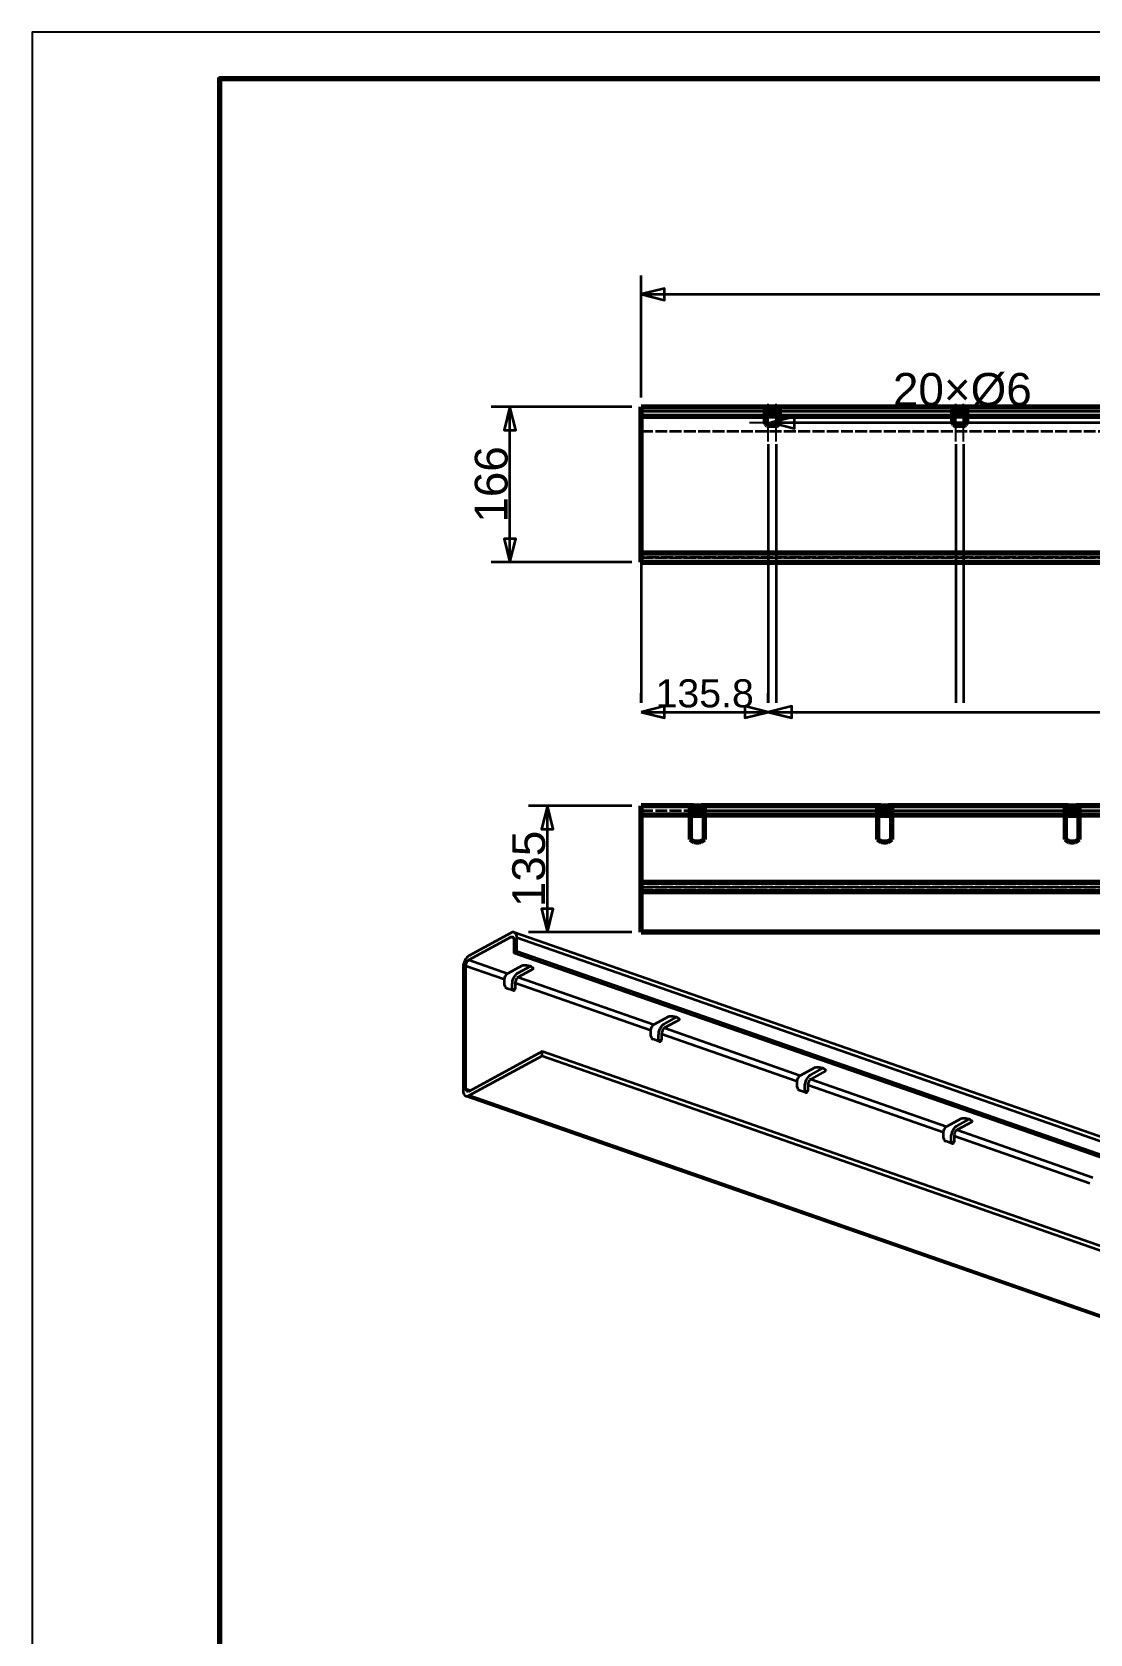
# Model space of a CAD drawing. Header units: millimetres. Extents: x 0 to 420, y 0 to 297.
# Drawn here: x 0 to 112.9, y 126 to 297 of the extents above; entities that cross this region are included whole.
import ezdxf
from ezdxf.enums import TextEntityAlignment as Align

# ---------------------------------------------------------------- set-up
doc = ezdxf.new("R2010")
doc.units = ezdxf.units.MM
doc.linetypes.add('CENTER', pattern=[5.08, 3.175, -0.635, 0.635, -0.635])
doc.linetypes.add('DASHED', pattern=[1.524, 1.27, -0.254])
doc.styles.add('GOST', font='Arial')

msp = doc.modelspace()

# ---------------------------------------------------------------- linework, layer by layer
at = {"color": 7, "lineweight": 35}
for p, q in [((65, 258), (65, 271)), ((65, 269), (265, 269)), ((64, 257), (49, 257)), ((51, 240.4), (51, 257)), ((78.88, 255.3), (90.88, 255.3)), ((80.88, 255.3), (280, 255.3)), ((81.72, 255.3), (280, 255.3)), ((90.88, 255.3), (95.88, 255.3)), ((100.88, 255.3), (280, 255.3)), ((101.72, 255.3), (280, 255.3)), ((78.58, 253), (78.58, 225.4)), ((79.42, 253), (79.42, 225.4)), ((98.58, 253), (98.58, 225.4)), ((99.42, 253), (99.42, 225.4)), ((64, 240.4), (49, 240.4)), ((65, 240.4), (65, 225.4)), ((65, 225.4), (65, 226.4)), ((78.58, 225.4), (78.58, 226.4)), ((78.58, 225.4), (78.58, 226.4)), ((65, 224.4), (78.58, 224.4)), ((78.58, 224.4), (238.58, 224.4)), ((64, 214.4), (53, 214.4)), ((55, 200.9), (55, 214.4)), ((64, 200.9), (53, 200.9))]:
    msp.add_line(p, q, dxfattribs=at)
at = {"color": 1, "lineweight": 70}
for p, q in [((65, 257), (78.28, 257)), ((65, 256.99), (65, 257)), ((65, 257), (78.28, 257)), ((65, 256.97), (65, 256.99)), ((65, 256.94), (65, 256.97)), ((65, 256.9), (65, 256.94)), ((65, 256.85), (65, 256.9)), ((65, 256.78), (65, 256.85)), ((65, 256.71), (65, 256.78)), ((65, 256.62), (65, 256.71)), ((65, 256.53), (65, 256.62)), ((78.28, 256.99), (78.28, 257)), ((78.28, 257), (78.37, 257)), ((78.28, 256.97), (78.28, 256.99)), ((78.28, 256.94), (78.28, 256.97)), ((78.28, 256.9), (78.28, 256.94)), ((78.28, 256.85), (78.28, 256.9)), ((78.28, 256.78), (78.28, 256.85)), ((78.28, 256.71), (78.28, 256.78)), ((78.28, 256.62), (78.28, 256.71)), ((78.28, 256.53), (78.28, 256.62)), ((78.37, 257), (78.46, 257)), ((78.46, 257), (78.56, 257)), ((78.56, 257), (78.66, 257)), ((78.66, 257), (78.77, 257)), ((78.77, 257), (78.89, 257)), ((78.89, 257), (79, 257)), ((79, 257), (79.11, 257)), ((79.11, 257), (79.23, 257)), ((79.23, 257), (79.34, 257)), ((79.34, 257), (79.44, 257)), ((79.44, 257), (79.54, 257)), ((79.54, 257), (79.63, 257)), ((79.63, 257), (79.72, 257)), ((79.72, 257), (98.28, 257)), ((79.72, 257), (79.72, 256.99)), ((79.72, 257), (98.28, 257)), ((79.72, 256.99), (79.72, 256.97)), ((79.72, 256.97), (79.72, 256.94)), ((79.72, 256.94), (79.72, 256.9)), ((79.72, 256.9), (79.72, 256.85)), ((79.72, 256.85), (79.72, 256.78)), ((79.72, 256.78), (79.72, 256.71)), ((79.72, 256.71), (79.72, 256.62)), ((79.72, 256.62), (79.72, 256.53)), ((98.28, 256.99), (98.28, 257)), ((98.28, 257), (98.37, 257)), ((98.28, 256.97), (98.28, 256.99)), ((98.28, 256.94), (98.28, 256.97)), ((98.28, 256.9), (98.28, 256.94)), ((98.28, 256.85), (98.28, 256.9)), ((98.28, 256.78), (98.28, 256.85)), ((98.28, 256.71), (98.28, 256.78)), ((98.28, 256.62), (98.28, 256.71)), ((98.28, 256.53), (98.28, 256.62)), ((98.37, 257), (98.46, 257)), ((98.46, 257), (98.56, 257)), ((98.56, 257), (98.66, 257)), ((98.66, 257), (98.77, 257)), ((98.77, 257), (98.89, 257)), ((98.89, 257), (99, 257)), ((99, 257), (99.11, 257)), ((99.11, 257), (99.23, 257)), ((99.23, 257), (99.34, 257)), ((99.34, 257), (99.44, 257)), ((99.44, 257), (99.54, 257)), ((99.54, 257), (99.63, 257)), ((99.63, 257), (99.72, 257)), ((99.72, 257), (118.28, 257)), ((99.72, 257), (99.72, 256.99)), ((99.72, 257), (118.28, 257)), ((99.72, 256.99), (99.72, 256.97)), ((99.72, 256.97), (99.72, 256.94)), ((99.72, 256.94), (99.72, 256.9)), ((99.72, 256.9), (99.72, 256.85)), ((99.72, 256.85), (99.72, 256.78)), ((99.72, 256.78), (99.72, 256.71)), ((99.72, 256.71), (99.72, 256.62)), ((99.72, 256.62), (99.72, 256.53)), ((65, 256.43), (65, 256.53)), ((65, 256.33), (65, 256.43)), ((65, 256.22), (65, 256.33)), ((65, 256.11), (65, 256.22)), ((65, 256), (65, 256.11)), ((65, 241.4), (65, 256)), ((65, 256), (78.28, 256)), ((78.28, 256.43), (78.28, 256.53)), ((78.37, 256.5), (78.28, 256.5)), ((78.28, 256.33), (78.28, 256.43)), ((78.28, 256.22), (78.28, 256.33)), ((78.28, 256.11), (78.28, 256.22)), ((78.28, 256), (78.28, 256.11)), ((78.28, 255.3), (78.28, 256)), ((79.72, 256), (78.28, 256)), ((78.28, 255.3), (78.3, 255.19)), ((78.3, 255.19), (78.37, 255.09)), ((78.46, 256.5), (78.37, 256.5)), ((78.37, 255.09), (78.47, 255.02)), ((78.56, 256.5), (78.46, 256.5)), ((78.47, 255.02), (78.58, 255)), ((78.66, 256.5), (78.56, 256.5)), ((79.42, 255), (78.58, 255)), ((78.77, 256.5), (78.66, 256.5)), ((78.89, 256.5), (78.77, 256.5)), ((79, 256.5), (78.89, 256.5)), ((79.11, 256.5), (79, 256.5)), ((79.23, 256.5), (79.11, 256.5)), ((79.34, 256.5), (79.23, 256.5)), ((79.44, 256.5), (79.34, 256.5)), ((79.42, 255), (79.53, 255.02)), ((79.54, 256.5), (79.44, 256.5)), ((79.53, 255.02), (79.63, 255.09)), ((79.63, 256.5), (79.54, 256.5)), ((79.72, 256.5), (79.63, 256.5)), ((79.63, 255.09), (79.7, 255.19)), ((79.7, 255.19), (79.72, 255.3)), ((79.72, 256.53), (79.72, 256.43)), ((79.72, 256.43), (79.72, 256.33)), ((79.72, 256.33), (79.72, 256.22)), ((79.72, 256.22), (79.72, 256.11)), ((79.72, 256.11), (79.72, 256)), ((79.72, 256), (79.72, 255.3)), ((79.72, 256), (98.28, 256)), ((98.28, 256.43), (98.28, 256.53)), ((98.37, 256.5), (98.28, 256.5)), ((98.28, 256.33), (98.28, 256.43)), ((98.28, 256.22), (98.28, 256.33)), ((98.28, 256.11), (98.28, 256.22)), ((98.28, 256), (98.28, 256.11)), ((98.28, 255.3), (98.28, 256)), ((99.72, 256), (98.28, 256)), ((98.28, 255.3), (98.3, 255.19)), ((98.3, 255.19), (98.37, 255.09)), ((98.46, 256.5), (98.37, 256.5)), ((98.37, 255.09), (98.47, 255.02)), ((98.56, 256.5), (98.46, 256.5)), ((98.47, 255.02), (98.58, 255)), ((98.66, 256.5), (98.56, 256.5)), ((99.42, 255), (98.58, 255)), ((98.77, 256.5), (98.66, 256.5)), ((98.89, 256.5), (98.77, 256.5)), ((99, 256.5), (98.89, 256.5)), ((99.11, 256.5), (99, 256.5)), ((99.23, 256.5), (99.11, 256.5)), ((99.34, 256.5), (99.23, 256.5)), ((99.44, 256.5), (99.34, 256.5)), ((99.42, 255), (99.53, 255.02)), ((99.54, 256.5), (99.44, 256.5)), ((99.53, 255.02), (99.63, 255.09)), ((99.63, 256.5), (99.54, 256.5)), ((99.72, 256.5), (99.63, 256.5)), ((99.63, 255.09), (99.7, 255.19)), ((99.7, 255.19), (99.72, 255.3)), ((99.72, 256.53), (99.72, 256.43)), ((99.72, 256.43), (99.72, 256.33)), ((99.72, 256.33), (99.72, 256.22)), ((99.72, 256.22), (99.72, 256.11)), ((99.72, 256.11), (99.72, 256)), ((99.72, 256), (99.72, 255.3)), ((99.72, 256), (118.28, 256)), ((65, 241.29), (65, 241.4)), ((65, 241.4), (265, 241.4)), ((65, 241.18), (65, 241.29)), ((65, 241.07), (65, 241.18)), ((65, 240.97), (65, 241.07)), ((65, 240.87), (65, 240.97)), ((65, 240.78), (65, 240.87)), ((65, 240.69), (65, 240.78)), ((65, 240.62), (65, 240.69)), ((65, 240.55), (65, 240.62)), ((65, 240.5), (65, 240.55)), ((65, 240.46), (65, 240.5)), ((65, 240.43), (65, 240.46)), ((65, 240.41), (65, 240.43)), ((65, 240.4), (65, 240.41)), ((65, 240.4), (265, 240.4)), ((65, 214.39), (65, 214.4)), ((70.28, 214.4), (65, 214.4)), ((65, 214.37), (65, 214.39)), ((65, 214.34), (65, 214.37)), ((65, 214.3), (65, 214.34)), ((65, 214.25), (65, 214.3)), ((65, 214.18), (65, 214.25)), ((65, 214.11), (65, 214.18)), ((65, 214.02), (65, 214.11)), ((65, 213.93), (65, 214.02)), ((65, 213.83), (65, 213.93)), ((65, 213.73), (65, 213.83)), ((70.28, 214.39), (70.28, 214.4)), ((70.29, 214.4), (70.28, 214.4)), ((70.28, 214.4), (70.28, 214.4)), ((70.28, 214.37), (70.28, 214.39)), ((70.28, 214.34), (70.28, 214.37)), ((70.28, 214.3), (70.28, 214.34)), ((70.28, 214.25), (70.28, 214.3)), ((70.28, 214.18), (70.28, 214.25)), ((70.28, 214.11), (70.28, 214.18)), ((70.28, 214.02), (70.28, 214.11)), ((70.28, 213.93), (70.28, 214.02)), ((70.28, 213.83), (70.28, 213.93)), ((70.28, 213.9), (70.28, 213.9)), ((70.28, 213.9), (70.29, 213.9)), ((70.28, 213.73), (70.28, 213.83)), ((70.3, 214.4), (70.29, 214.4)), ((70.29, 213.9), (70.3, 213.9)), ((70.31, 214.4), (70.3, 214.4)), ((70.3, 213.9), (70.31, 213.9)), ((70.33, 214.4), (70.31, 214.4)), ((70.31, 213.9), (70.33, 213.9)), ((70.35, 214.4), (70.33, 214.4)), ((70.33, 213.9), (70.35, 213.9)), ((70.37, 214.4), (70.35, 214.4)), ((70.35, 213.9), (70.37, 213.9)), ((70.39, 214.4), (70.37, 214.4)), ((70.37, 213.9), (70.39, 213.9)), ((70.42, 214.4), (70.39, 214.4)), ((70.39, 213.9), (70.42, 213.9)), ((70.45, 214.4), (70.42, 214.4)), ((70.42, 213.9), (70.45, 213.9)), ((70.48, 214.4), (70.45, 214.4)), ((70.45, 213.9), (70.48, 213.9)), ((70.51, 214.4), (70.48, 214.4)), ((70.48, 213.9), (70.51, 213.9)), ((70.55, 214.4), (70.51, 214.4)), ((70.51, 213.9), (70.55, 213.9)), ((70.58, 214.4), (70.55, 214.4)), ((70.55, 213.9), (70.58, 213.9)), ((70.58, 214.4), (71.42, 214.4)), ((70.58, 213.9), (70.58, 214.4)), ((71.42, 213.9), (70.58, 213.9)), ((71.45, 214.4), (71.42, 214.4)), ((71.42, 214.4), (71.42, 213.9)), ((71.42, 213.9), (71.45, 213.9)), ((71.49, 214.4), (71.45, 214.4)), ((71.45, 213.9), (71.49, 213.9)), ((71.52, 214.4), (71.49, 214.4)), ((71.49, 213.9), (71.52, 213.9)), ((71.55, 214.4), (71.52, 214.4)), ((71.52, 213.9), (71.55, 213.9)), ((71.58, 214.4), (71.55, 214.4)), ((71.55, 213.9), (71.58, 213.9)), ((71.61, 214.4), (71.58, 214.4)), ((71.58, 213.9), (71.61, 213.9)), ((71.63, 214.4), (71.61, 214.4)), ((71.61, 213.9), (71.63, 213.9)), ((71.65, 214.4), (71.63, 214.4)), ((71.63, 213.9), (71.65, 213.9)), ((71.67, 214.4), (71.65, 214.4)), ((71.65, 213.9), (71.67, 213.9)), ((71.69, 214.4), (71.67, 214.4)), ((71.67, 213.9), (71.69, 213.9)), ((71.7, 214.4), (71.69, 214.4)), ((71.69, 213.9), (71.7, 213.9)), ((71.71, 214.4), (71.7, 214.4)), ((71.7, 213.9), (71.71, 213.9)), ((71.72, 214.4), (71.71, 214.4)), ((71.71, 213.9), (71.72, 213.9)), ((90.28, 214.4), (71.72, 214.4)), ((71.72, 214.4), (71.72, 214.4)), ((71.72, 214.4), (71.72, 214.39)), ((71.72, 214.39), (71.72, 214.37)), ((71.72, 214.37), (71.72, 214.34)), ((71.72, 214.34), (71.72, 214.3)), ((71.72, 214.3), (71.72, 214.25)), ((71.72, 214.25), (71.72, 214.18)), ((71.72, 214.18), (71.72, 214.11)), ((71.72, 214.11), (71.72, 214.02)), ((71.72, 214.02), (71.72, 213.93)), ((71.72, 213.93), (71.72, 213.83)), ((71.72, 213.9), (71.72, 213.9)), ((71.72, 213.83), (71.72, 213.73)), ((90.29, 214.4), (90.28, 214.4)), ((90.28, 214.4), (90.28, 214.4)), ((90.28, 214.39), (90.28, 214.4)), ((90.28, 214.37), (90.28, 214.39)), ((90.28, 214.34), (90.28, 214.37)), ((90.28, 214.3), (90.28, 214.34)), ((90.28, 214.25), (90.28, 214.3)), ((90.28, 214.18), (90.28, 214.25)), ((90.28, 214.11), (90.28, 214.18)), ((90.28, 214.02), (90.28, 214.11)), ((90.28, 213.93), (90.28, 214.02)), ((90.28, 213.83), (90.28, 213.93)), ((90.28, 213.9), (90.28, 213.9)), ((90.28, 213.9), (90.29, 213.9)), ((90.28, 213.73), (90.28, 213.83)), ((90.3, 214.4), (90.29, 214.4)), ((90.29, 213.9), (90.3, 213.9)), ((90.31, 214.4), (90.3, 214.4)), ((90.3, 213.9), (90.31, 213.9)), ((90.33, 214.4), (90.31, 214.4)), ((90.31, 213.9), (90.33, 213.9)), ((90.35, 214.4), (90.33, 214.4)), ((90.33, 213.9), (90.35, 213.9)), ((90.37, 214.4), (90.35, 214.4)), ((90.35, 213.9), (90.37, 213.9)), ((90.39, 214.4), (90.37, 214.4)), ((90.37, 213.9), (90.39, 213.9)), ((90.42, 214.4), (90.39, 214.4)), ((90.39, 213.9), (90.42, 213.9)), ((90.45, 214.4), (90.42, 214.4)), ((90.42, 213.9), (90.45, 213.9)), ((90.48, 214.4), (90.45, 214.4)), ((90.45, 213.9), (90.48, 213.9)), ((90.51, 214.4), (90.48, 214.4)), ((90.48, 213.9), (90.51, 213.9)), ((90.55, 214.4), (90.51, 214.4)), ((90.51, 213.9), (90.55, 213.9)), ((90.58, 214.4), (90.55, 214.4)), ((90.55, 213.9), (90.58, 213.9)), ((90.58, 214.4), (91.42, 214.4)), ((90.58, 213.9), (90.58, 214.4)), ((91.42, 213.9), (90.58, 213.9)), ((91.45, 214.4), (91.42, 214.4)), ((91.42, 214.4), (91.42, 213.9)), ((91.42, 213.9), (91.45, 213.9)), ((91.49, 214.4), (91.45, 214.4)), ((91.45, 213.9), (91.49, 213.9)), ((91.52, 214.4), (91.49, 214.4)), ((91.49, 213.9), (91.52, 213.9)), ((91.55, 214.4), (91.52, 214.4)), ((91.52, 213.9), (91.55, 213.9)), ((91.58, 214.4), (91.55, 214.4)), ((91.55, 213.9), (91.58, 213.9)), ((91.61, 214.4), (91.58, 214.4)), ((91.58, 213.9), (91.61, 213.9)), ((91.63, 214.4), (91.61, 214.4)), ((91.61, 213.9), (91.63, 213.9)), ((91.65, 214.4), (91.63, 214.4)), ((91.63, 213.9), (91.65, 213.9)), ((91.67, 214.4), (91.65, 214.4)), ((91.65, 213.9), (91.67, 213.9)), ((91.69, 214.4), (91.67, 214.4)), ((91.67, 213.9), (91.69, 213.9)), ((91.7, 214.4), (91.69, 214.4)), ((91.69, 213.9), (91.7, 213.9)), ((91.71, 214.4), (91.7, 214.4)), ((91.7, 213.9), (91.71, 213.9)), ((91.72, 214.4), (91.71, 214.4)), ((91.71, 213.9), (91.72, 213.9)), ((110.28, 214.4), (91.72, 214.4)), ((91.72, 214.4), (91.72, 214.4)), ((91.72, 214.4), (91.72, 214.39)), ((91.72, 214.39), (91.72, 214.37)), ((91.72, 214.37), (91.72, 214.34)), ((91.72, 214.34), (91.72, 214.3)), ((91.72, 214.3), (91.72, 214.25)), ((91.72, 214.25), (91.72, 214.18)), ((91.72, 214.18), (91.72, 214.11)), ((91.72, 214.11), (91.72, 214.02)), ((91.72, 214.02), (91.72, 213.93)), ((91.72, 213.93), (91.72, 213.83)), ((91.72, 213.9), (91.72, 213.9)), ((91.72, 213.83), (91.72, 213.73)), ((110.29, 214.4), (110.28, 214.4)), ((110.28, 214.4), (110.28, 214.4)), ((110.28, 214.39), (110.28, 214.4)), ((110.28, 214.37), (110.28, 214.39)), ((110.28, 214.34), (110.28, 214.37)), ((110.28, 214.3), (110.28, 214.34)), ((110.28, 214.25), (110.28, 214.3)), ((110.28, 214.18), (110.28, 214.25)), ((110.28, 214.11), (110.28, 214.18)), ((110.28, 214.02), (110.28, 214.11)), ((110.28, 213.93), (110.28, 214.02)), ((110.28, 213.83), (110.28, 213.93)), ((110.28, 213.9), (110.28, 213.9)), ((110.28, 213.9), (110.29, 213.9)), ((110.28, 213.73), (110.28, 213.83)), ((110.3, 214.4), (110.29, 214.4)), ((110.29, 213.9), (110.3, 213.9)), ((110.31, 214.4), (110.3, 214.4)), ((110.3, 213.9), (110.31, 213.9)), ((110.33, 214.4), (110.31, 214.4)), ((110.31, 213.9), (110.33, 213.9)), ((110.35, 214.4), (110.33, 214.4)), ((110.33, 213.9), (110.35, 213.9)), ((110.37, 214.4), (110.35, 214.4)), ((110.35, 213.9), (110.37, 213.9)), ((110.39, 214.4), (110.37, 214.4)), ((110.37, 213.9), (110.39, 213.9)), ((110.42, 214.4), (110.39, 214.4)), ((110.39, 213.9), (110.42, 213.9)), ((110.45, 214.4), (110.42, 214.4)), ((110.42, 213.9), (110.45, 213.9)), ((110.48, 214.4), (110.45, 214.4)), ((110.45, 213.9), (110.48, 213.9)), ((110.51, 214.4), (110.48, 214.4)), ((110.48, 213.9), (110.51, 213.9)), ((110.55, 214.4), (110.51, 214.4)), ((110.51, 213.9), (110.55, 213.9)), ((110.58, 214.4), (110.55, 214.4)), ((110.55, 213.9), (110.58, 213.9)), ((110.58, 214.4), (111.42, 214.4)), ((110.58, 213.9), (110.58, 214.4)), ((111.42, 213.9), (110.58, 213.9)), ((111.45, 214.4), (111.42, 214.4)), ((111.42, 214.4), (111.42, 213.9)), ((111.42, 213.9), (111.45, 213.9)), ((111.49, 214.4), (111.45, 214.4)), ((111.45, 213.9), (111.49, 213.9)), ((111.52, 214.4), (111.49, 214.4)), ((111.49, 213.9), (111.52, 213.9)), ((111.55, 214.4), (111.52, 214.4)), ((111.52, 213.9), (111.55, 213.9)), ((111.58, 214.4), (111.55, 214.4)), ((111.55, 213.9), (111.58, 213.9)), ((111.61, 214.4), (111.58, 214.4)), ((111.58, 213.9), (111.61, 213.9)), ((111.63, 214.4), (111.61, 214.4)), ((111.61, 213.9), (111.63, 213.9)), ((111.65, 214.4), (111.63, 214.4)), ((111.63, 213.9), (111.65, 213.9)), ((111.67, 214.4), (111.65, 214.4)), ((111.65, 213.9), (111.67, 213.9)), ((111.69, 214.4), (111.67, 214.4)), ((111.67, 213.9), (111.69, 213.9)), ((111.7, 214.4), (111.69, 214.4)), ((111.69, 213.9), (111.7, 213.9)), ((111.71, 214.4), (111.7, 214.4)), ((111.7, 213.9), (111.71, 213.9)), ((111.72, 214.4), (111.71, 214.4)), ((111.71, 213.9), (111.72, 213.9)), ((130.28, 214.4), (111.72, 214.4)), ((111.72, 214.4), (111.72, 214.4)), ((111.72, 214.4), (111.72, 214.39)), ((111.72, 214.39), (111.72, 214.37)), ((111.72, 214.37), (111.72, 214.34)), ((111.72, 214.34), (111.72, 214.3)), ((111.72, 214.3), (111.72, 214.25)), ((111.72, 214.25), (111.72, 214.18)), ((111.72, 214.18), (111.72, 214.11)), ((111.72, 214.11), (111.72, 214.02)), ((111.72, 214.02), (111.72, 213.93)), ((111.72, 213.93), (111.72, 213.83)), ((111.72, 213.9), (111.72, 213.9)), ((111.72, 213.83), (111.72, 213.73)), ((65, 213.62), (65, 213.73)), ((65, 213.51), (65, 213.62)), ((65, 213.4), (65, 213.51)), ((65, 206.2), (65, 213.4)), ((70.28, 213.4), (65, 213.4)), ((70.28, 213.62), (70.28, 213.73)), ((70.28, 213.51), (70.28, 213.62)), ((70.28, 213.4), (70.28, 213.51)), ((70.28, 210.8), (70.28, 213.4)), ((70.28, 213.4), (71.72, 213.4)), ((71.72, 213.73), (71.72, 213.62)), ((71.72, 213.62), (71.72, 213.51)), ((71.72, 213.51), (71.72, 213.4)), ((71.72, 213.4), (71.72, 210.8)), ((90.28, 213.4), (71.72, 213.4)), ((90.28, 213.62), (90.28, 213.73)), ((90.28, 213.51), (90.28, 213.62)), ((90.28, 213.4), (90.28, 213.51)), ((90.28, 210.8), (90.28, 213.4)), ((90.28, 213.4), (91.72, 213.4)), ((91.72, 213.73), (91.72, 213.62)), ((91.72, 213.62), (91.72, 213.51)), ((91.72, 213.51), (91.72, 213.4)), ((91.72, 213.4), (91.72, 210.8)), ((110.28, 213.4), (91.72, 213.4)), ((110.28, 213.62), (110.28, 213.73)), ((110.28, 213.51), (110.28, 213.62)), ((110.28, 213.4), (110.28, 213.51)), ((110.28, 210.8), (110.28, 213.4)), ((110.28, 213.4), (111.72, 213.4)), ((111.72, 213.73), (111.72, 213.62)), ((111.72, 213.62), (111.72, 213.51)), ((111.72, 213.51), (111.72, 213.4)), ((111.72, 213.4), (111.72, 210.8)), ((130.28, 213.4), (111.72, 213.4)), ((70.46, 210.66), (70.28, 210.8)), ((70.66, 210.56), (70.46, 210.66)), ((70.89, 210.51), (70.66, 210.56)), ((71.11, 210.51), (70.89, 210.51)), ((71.34, 210.56), (71.11, 210.51)), ((71.54, 210.66), (71.34, 210.56)), ((71.72, 210.8), (71.54, 210.66)), ((90.46, 210.66), (90.28, 210.8)), ((90.66, 210.56), (90.46, 210.66)), ((90.89, 210.51), (90.66, 210.56)), ((91.11, 210.51), (90.89, 210.51)), ((91.34, 210.56), (91.11, 210.51)), ((91.54, 210.66), (91.34, 210.56)), ((91.72, 210.8), (91.54, 210.66)), ((110.46, 210.66), (110.28, 210.8)), ((110.66, 210.56), (110.46, 210.66)), ((110.89, 210.51), (110.66, 210.56)), ((111.11, 210.51), (110.89, 210.51)), ((111.34, 210.56), (111.11, 210.51)), ((111.54, 210.66), (111.34, 210.56)), ((111.72, 210.8), (111.54, 210.66)), ((65, 206.09), (65, 206.2)), ((265, 206.2), (65, 206.2)), ((65, 205.98), (65, 206.09)), ((65, 205.87), (65, 205.98)), ((65, 205.77), (65, 205.87)), ((65, 205.67), (65, 205.77)), ((65, 205.58), (65, 205.67)), ((65, 205.49), (65, 205.58)), ((65, 205.42), (65, 205.49)), ((65, 205.35), (65, 205.42)), ((65, 205.3), (65, 205.35)), ((65, 205.26), (65, 205.3)), ((65, 205.23), (65, 205.26)), ((65, 205.21), (65, 205.23)), ((65, 205.2), (65, 205.21)), ((65, 200.9), (65, 205.2)), ((265, 205.2), (65, 205.2)), ((265, 200.9), (65, 200.9))]:
    msp.add_line(p, q, dxfattribs=at)
at = {"color": 5, "linetype": 'DASHED', "lineweight": 35}
for p, q in [((65, 257), (65, 256.99)), ((65, 256.5), (65, 257)), ((65, 256.5), (65, 257)), ((65, 256.99), (65, 256.97)), ((65, 256.97), (65, 256.94)), ((65, 256.94), (65, 256.9)), ((65, 256.9), (65, 256.85)), ((65, 256.85), (65, 256.78)), ((65, 256.78), (65, 256.71)), ((65, 256.71), (65, 256.62)), ((65, 256.62), (65, 256.53)), ((78.28, 257), (79.72, 257)), ((78.28, 257), (78.28, 256.5)), ((79.72, 257), (79.72, 256.5)), ((98.28, 257), (99.72, 257)), ((98.28, 257), (98.28, 256.5)), ((99.72, 257), (99.72, 256.5)), ((65, 256.53), (65, 256.43)), ((265, 256.5), (65, 256.5)), ((78.28, 256.5), (65, 256.5)), ((65, 256.5), (65, 256.5)), ((65, 256.5), (65, 256.49)), ((65, 256.49), (65, 256.5)), ((65, 256.5), (65, 256.5)), ((65, 256.49), (65, 256.47)), ((65, 256.47), (65, 256.49)), ((65, 256.47), (65, 256.45)), ((65, 256.45), (65, 256.47)), ((65, 256.45), (65, 256.42)), ((65, 256.42), (65, 256.45)), ((65, 256.43), (65, 256.33)), ((65, 256.42), (65, 256.39)), ((65, 256.39), (65, 256.42)), ((65, 256.39), (65, 256.35)), ((65, 256.35), (65, 256.39)), ((65, 256.35), (65, 256.31)), ((65, 256.31), (65, 256.35)), ((65, 256.33), (65, 256.22)), ((65, 256.31), (65, 256.27)), ((65, 256.27), (65, 256.31)), ((65, 256.27), (65, 256.22)), ((65, 256.22), (65, 256.27)), ((65, 256.22), (65, 256.17)), ((65, 256.22), (65, 256.11)), ((65, 256.17), (65, 256.22)), ((65, 256.17), (65, 256.11)), ((65, 256.11), (65, 256.17)), ((65, 256.11), (65, 256.06)), ((65, 256.11), (65, 256)), ((65, 256.06), (65, 256.11)), ((65, 256.06), (65, 256)), ((65, 256), (65, 256.06)), ((65, 256), (65, 254.4)), ((65, 256), (65, 254.4)), ((65, 241.4), (65, 256)), ((78.28, 256.5), (78.28, 256.5)), ((78.28, 256.5), (78.28, 256.49)), ((78.28, 256.49), (78.28, 256.47)), ((78.28, 256.47), (78.28, 256.45)), ((78.28, 256.45), (78.28, 256.42)), ((78.28, 256.42), (78.28, 256.39)), ((78.28, 256.39), (78.28, 256.35)), ((78.28, 256.35), (78.28, 256.31)), ((78.28, 256.31), (78.28, 256.27)), ((78.28, 256.27), (78.28, 256.22)), ((78.28, 256.22), (78.28, 256.17)), ((78.28, 256.17), (78.28, 256.11)), ((78.28, 256.11), (78.28, 256.06)), ((78.28, 256.06), (78.28, 256)), ((78.28, 256), (78.28, 255.3)), ((78.3, 255.19), (78.28, 255.3)), ((78.37, 255.09), (78.3, 255.19)), ((78.47, 255.02), (78.37, 255.09)), ((78.58, 255), (78.47, 255.02)), ((78.58, 255), (79.42, 255)), ((79.53, 255.02), (79.42, 255)), ((79.63, 255.09), (79.53, 255.02)), ((79.7, 255.19), (79.63, 255.09)), ((79.72, 255.3), (79.7, 255.19)), ((98.28, 256.5), (79.72, 256.5)), ((79.72, 256.49), (79.72, 256.5)), ((79.72, 256.5), (79.72, 256.5)), ((79.72, 256.47), (79.72, 256.49)), ((79.72, 256.45), (79.72, 256.47)), ((79.72, 256.42), (79.72, 256.45)), ((79.72, 256.39), (79.72, 256.42)), ((79.72, 256.35), (79.72, 256.39)), ((79.72, 256.31), (79.72, 256.35)), ((79.72, 256.27), (79.72, 256.31)), ((79.72, 256.22), (79.72, 256.27)), ((79.72, 256.17), (79.72, 256.22)), ((79.72, 256.11), (79.72, 256.17)), ((79.72, 256.06), (79.72, 256.11)), ((79.72, 256), (79.72, 256.06)), ((79.72, 255.3), (79.72, 256)), ((98.28, 256.5), (98.28, 256.5)), ((98.28, 256.5), (98.28, 256.49)), ((98.28, 256.49), (98.28, 256.47)), ((98.28, 256.47), (98.28, 256.45)), ((98.28, 256.45), (98.28, 256.42)), ((98.28, 256.42), (98.28, 256.39)), ((98.28, 256.39), (98.28, 256.35)), ((98.28, 256.35), (98.28, 256.31)), ((98.28, 256.31), (98.28, 256.27)), ((98.28, 256.27), (98.28, 256.22)), ((98.28, 256.22), (98.28, 256.17)), ((98.28, 256.17), (98.28, 256.11)), ((98.28, 256.11), (98.28, 256.06)), ((98.28, 256.06), (98.28, 256)), ((98.28, 256), (98.28, 255.3)), ((98.3, 255.19), (98.28, 255.3)), ((98.37, 255.09), (98.3, 255.19)), ((98.47, 255.02), (98.37, 255.09)), ((98.58, 255), (98.47, 255.02)), ((98.58, 255), (99.42, 255)), ((99.53, 255.02), (99.42, 255)), ((99.63, 255.09), (99.53, 255.02)), ((99.7, 255.19), (99.63, 255.09)), ((99.72, 255.3), (99.7, 255.19)), ((118.28, 256.5), (99.72, 256.5)), ((99.72, 256.49), (99.72, 256.5)), ((99.72, 256.5), (99.72, 256.5)), ((99.72, 256.47), (99.72, 256.49)), ((99.72, 256.45), (99.72, 256.47)), ((99.72, 256.42), (99.72, 256.45)), ((99.72, 256.39), (99.72, 256.42)), ((99.72, 256.35), (99.72, 256.39)), ((99.72, 256.31), (99.72, 256.35)), ((99.72, 256.27), (99.72, 256.31)), ((99.72, 256.22), (99.72, 256.27)), ((99.72, 256.17), (99.72, 256.22)), ((99.72, 256.11), (99.72, 256.17)), ((99.72, 256.06), (99.72, 256.11)), ((99.72, 256), (99.72, 256.06)), ((99.72, 255.3), (99.72, 256)), ((65, 254.4), (265, 254.4)), ((65, 254.4), (265, 254.4)), ((65, 241.34), (65, 241.4)), ((65, 241.29), (65, 241.34)), ((65, 241.23), (65, 241.29)), ((65, 241.18), (65, 241.23)), ((65, 241.13), (65, 241.18)), ((65, 241.09), (65, 241.13)), ((65, 241.05), (65, 241.09)), ((65, 241.01), (65, 241.05)), ((65, 240.98), (65, 241.01)), ((65, 240.95), (65, 240.98)), ((65, 240.93), (65, 240.95)), ((65, 240.91), (65, 240.93)), ((65, 240.9), (65, 240.91)), ((265, 240.9), (65, 240.9)), ((65, 240.9), (65, 240.9)), ((65, 240.9), (65, 240.4)), ((65, 240.9), (65, 240.4)), ((65, 240.9), (265, 240.9)), ((265, 240.4), (65, 240.4)), ((65, 214.4), (65, 214.39)), ((265, 214.4), (65, 214.4)), ((65, 214.39), (65, 214.37)), ((65, 214.37), (65, 214.34)), ((65, 214.34), (65, 214.3)), ((65, 214.3), (65, 214.25)), ((65, 214.25), (65, 214.18)), ((65, 214.18), (65, 214.11)), ((65, 214.11), (65, 214.02)), ((65, 214.02), (65, 213.93)), ((65, 213.93), (65, 213.83)), ((65, 213.9), (65, 213.9)), ((65, 213.9), (65, 213.89)), ((65, 213.89), (65, 213.9)), ((65, 213.9), (65, 213.9)), ((65, 213.9), (70.28, 213.9)), ((65, 213.9), (265, 213.9)), ((65, 213.89), (65, 213.87)), ((65, 213.87), (65, 213.89)), ((65, 213.87), (65, 213.85)), ((65, 213.85), (65, 213.87)), ((65, 213.85), (65, 213.82)), ((65, 213.82), (65, 213.85)), ((65, 213.83), (65, 213.73)), ((65, 213.82), (65, 213.79)), ((65, 213.79), (65, 213.82)), ((65, 213.79), (65, 213.75)), ((65, 213.75), (65, 213.79)), ((70.28, 214.4), (70.28, 213.9)), ((70.28, 213.9), (70.28, 213.9)), ((70.28, 213.9), (70.28, 213.89)), ((70.28, 213.89), (70.28, 213.87)), ((70.28, 213.87), (70.28, 213.85)), ((70.28, 213.85), (70.28, 213.82)), ((70.28, 213.82), (70.28, 213.79)), ((70.28, 213.79), (70.28, 213.75)), ((71.72, 213.9), (71.72, 214.4)), ((71.72, 213.89), (71.72, 213.9)), ((71.72, 213.9), (71.72, 213.9)), ((71.72, 213.9), (90.28, 213.9)), ((71.72, 213.87), (71.72, 213.89)), ((71.72, 213.85), (71.72, 213.87)), ((71.72, 213.82), (71.72, 213.85)), ((71.72, 213.79), (71.72, 213.82)), ((71.72, 213.75), (71.72, 213.79)), ((90.28, 214.4), (90.28, 213.9)), ((90.28, 213.9), (90.28, 213.9)), ((90.28, 213.9), (90.28, 213.89)), ((90.28, 213.89), (90.28, 213.87)), ((90.28, 213.87), (90.28, 213.85)), ((90.28, 213.85), (90.28, 213.82)), ((90.28, 213.82), (90.28, 213.79)), ((90.28, 213.79), (90.28, 213.75)), ((91.72, 213.9), (91.72, 214.4)), ((91.72, 213.89), (91.72, 213.9)), ((91.72, 213.9), (91.72, 213.9)), ((91.72, 213.9), (110.28, 213.9)), ((91.72, 213.87), (91.72, 213.89)), ((91.72, 213.85), (91.72, 213.87)), ((91.72, 213.82), (91.72, 213.85)), ((91.72, 213.79), (91.72, 213.82)), ((91.72, 213.75), (91.72, 213.79)), ((110.28, 214.4), (110.28, 213.9)), ((110.28, 213.9), (110.28, 213.9)), ((110.28, 213.9), (110.28, 213.89)), ((110.28, 213.89), (110.28, 213.87)), ((110.28, 213.87), (110.28, 213.85)), ((110.28, 213.85), (110.28, 213.82)), ((110.28, 213.82), (110.28, 213.79)), ((110.28, 213.79), (110.28, 213.75)), ((111.72, 213.9), (111.72, 214.4)), ((111.72, 213.89), (111.72, 213.9)), ((111.72, 213.9), (111.72, 213.9)), ((111.72, 213.9), (130.28, 213.9)), ((111.72, 213.87), (111.72, 213.89)), ((111.72, 213.85), (111.72, 213.87)), ((111.72, 213.82), (111.72, 213.85)), ((111.72, 213.79), (111.72, 213.82)), ((111.72, 213.75), (111.72, 213.79)), ((65, 213.75), (65, 213.71)), ((65, 213.71), (65, 213.75)), ((65, 213.73), (65, 213.62)), ((65, 213.71), (65, 213.67)), ((65, 213.67), (65, 213.71)), ((65, 213.67), (65, 213.62)), ((65, 213.62), (65, 213.67)), ((65, 213.62), (65, 213.57)), ((65, 213.57), (65, 213.62)), ((65, 213.62), (65, 213.51)), ((65, 213.57), (65, 213.51)), ((65, 213.51), (65, 213.57)), ((65, 213.51), (65, 213.46)), ((65, 213.46), (65, 213.51)), ((65, 213.51), (65, 213.4)), ((65, 213.46), (65, 213.4)), ((65, 213.4), (65, 213.46)), ((65, 213.4), (65, 206.2)), ((65, 205.2), (65, 213.4)), ((65, 213.4), (65, 200.9)), ((70.28, 213.75), (70.28, 213.71)), ((70.28, 213.71), (70.28, 213.67)), ((70.28, 213.67), (70.28, 213.62)), ((70.28, 213.62), (70.28, 213.57)), ((70.28, 213.57), (70.28, 213.51)), ((70.28, 213.51), (70.28, 213.46)), ((70.28, 213.46), (70.28, 213.4)), ((70.28, 213.4), (70.28, 210.8)), ((71.72, 213.71), (71.72, 213.75)), ((71.72, 213.67), (71.72, 213.71)), ((71.72, 213.62), (71.72, 213.67)), ((71.72, 213.57), (71.72, 213.62)), ((71.72, 213.51), (71.72, 213.57)), ((71.72, 213.46), (71.72, 213.51)), ((71.72, 213.4), (71.72, 213.46)), ((71.72, 210.8), (71.72, 213.4)), ((90.28, 213.75), (90.28, 213.71)), ((90.28, 213.71), (90.28, 213.67)), ((90.28, 213.67), (90.28, 213.62)), ((90.28, 213.62), (90.28, 213.57)), ((90.28, 213.57), (90.28, 213.51)), ((90.28, 213.51), (90.28, 213.46)), ((90.28, 213.46), (90.28, 213.4)), ((90.28, 213.4), (90.28, 210.8)), ((91.72, 213.71), (91.72, 213.75)), ((91.72, 213.67), (91.72, 213.71)), ((91.72, 213.62), (91.72, 213.67)), ((91.72, 213.57), (91.72, 213.62)), ((91.72, 213.51), (91.72, 213.57)), ((91.72, 213.46), (91.72, 213.51)), ((91.72, 213.4), (91.72, 213.46)), ((91.72, 210.8), (91.72, 213.4)), ((110.28, 213.75), (110.28, 213.71)), ((110.28, 213.71), (110.28, 213.67)), ((110.28, 213.67), (110.28, 213.62)), ((110.28, 213.62), (110.28, 213.57)), ((110.28, 213.57), (110.28, 213.51)), ((110.28, 213.51), (110.28, 213.46)), ((110.28, 213.46), (110.28, 213.4)), ((110.28, 213.4), (110.28, 210.8)), ((111.72, 213.71), (111.72, 213.75)), ((111.72, 213.67), (111.72, 213.71)), ((111.72, 213.62), (111.72, 213.67)), ((111.72, 213.57), (111.72, 213.62)), ((111.72, 213.51), (111.72, 213.57)), ((111.72, 213.46), (111.72, 213.51)), ((111.72, 213.4), (111.72, 213.46)), ((111.72, 210.8), (111.72, 213.4)), ((70.28, 210.8), (70.46, 210.66)), ((70.46, 210.66), (70.66, 210.56)), ((70.66, 210.56), (70.89, 210.51)), ((70.89, 210.51), (71.11, 210.51)), ((71.11, 210.51), (71.34, 210.56)), ((71.34, 210.56), (71.54, 210.66)), ((71.54, 210.66), (71.72, 210.8)), ((90.28, 210.8), (90.46, 210.66)), ((90.46, 210.66), (90.66, 210.56)), ((90.66, 210.56), (90.89, 210.51)), ((90.89, 210.51), (91.11, 210.51)), ((91.11, 210.51), (91.34, 210.56)), ((91.34, 210.56), (91.54, 210.66)), ((91.54, 210.66), (91.72, 210.8)), ((110.28, 210.8), (110.46, 210.66)), ((110.46, 210.66), (110.66, 210.56)), ((110.66, 210.56), (110.89, 210.51)), ((110.89, 210.51), (111.11, 210.51)), ((111.11, 210.51), (111.34, 210.56)), ((111.34, 210.56), (111.54, 210.66)), ((111.54, 210.66), (111.72, 210.8)), ((65, 206.2), (65, 206.14)), ((65, 206.14), (65, 206.09)), ((65, 206.09), (65, 206.03)), ((65, 206.03), (65, 205.98)), ((65, 205.98), (65, 205.93)), ((65, 205.93), (65, 205.89)), ((65, 205.89), (65, 205.85)), ((65, 205.85), (65, 205.81)), ((65, 205.81), (65, 205.78)), ((65, 205.78), (65, 205.75)), ((65, 205.75), (65, 205.73)), ((65, 205.73), (65, 205.71)), ((65, 205.71), (65, 205.7)), ((65, 205.7), (65, 205.2)), ((65, 205.7), (65, 205.7)), ((65, 205.7), (265, 205.7)), ((265, 205.7), (65, 205.7)), ((265, 205.2), (65, 205.2)), ((65, 200.9), (265, 200.9))]:
    msp.add_line(p, q, dxfattribs=at)
at = {"color": 4, "linetype": 'CENTER', "lineweight": 25}
for p, q in [((78.58, 253.3), (78.58, 257.3)), ((79.42, 253.3), (79.42, 257.3)), ((98.58, 253.3), (98.58, 257.3)), ((99.42, 253.3), (99.42, 257.3)), ((76.58, 255.3), (80.58, 255.3)), ((77.42, 255.3), (81.42, 255.3)), ((96.58, 255.3), (100.58, 255.3)), ((97.42, 255.3), (101.42, 255.3))]:
    msp.add_line(p, q, dxfattribs=at)
at = {"color": 1, "lineweight": 35}
for p, q in [((51.12, 200.84), (46.62, 198.39)), ((46.62, 197.94), (51.12, 200.39)), ((51.21, 200.88), (51.12, 200.84)), ((51.12, 200.39), (51.21, 200.42)), ((51.12, 200.39), (51.4, 200.29)), ((51.29, 200.9), (51.21, 200.88)), ((51.21, 200.42), (51.29, 200.41)), ((51.38, 200.9), (51.29, 200.9)), ((51.29, 200.41), (51.35, 200.37)), ((51.35, 200.37), (51.4, 200.31)), ((51.45, 200.88), (51.38, 200.9)), ((51.4, 200.31), (51.42, 200.22)), ((51.42, 200.22), (51.43, 200.11)), ((51.43, 200.11), (51.43, 198.67)), ((51.57, 200.81), (51.45, 200.88)), ((207.63, 146.44), (51.45, 200.88)), ((51.67, 200.67), (51.57, 200.81)), ((51.73, 200.49), (51.67, 200.67)), ((51.75, 200.28), (51.73, 200.49)), ((51.75, 198.84), (51.75, 200.28)), ((207.92, 145.84), (51.75, 200.28)), ((51.43, 198.67), (51.75, 198.84)), ((207.61, 144.23), (51.43, 198.67)), ((207.92, 144.4), (51.75, 198.84)), ((46.01, 197.33), (46, 197.15)), ((46, 197.15), (46, 184.01)), ((46.05, 197.52), (46.01, 197.33)), ((46.11, 197.71), (46.05, 197.52)), ((46.18, 197.89), (46.11, 197.71)), ((46.28, 198.05), (46.18, 197.89)), ((46.39, 198.19), (46.28, 198.05)), ((46.31, 197.32), (46.34, 197.5)), ((46.31, 184.18), (46.31, 197.32)), ((46.31, 197.32), (50.44, 195.88)), ((46.34, 197.5), (46.4, 197.69)), ((46.5, 198.31), (46.39, 198.19)), ((46.4, 197.69), (46.51, 197.84)), ((46.62, 198.39), (46.5, 198.31)), ((46.51, 197.84), (46.62, 197.94)), ((46.62, 197.94), (50.75, 196.5)), ((50.75, 196.5), (52.37, 197.39)), ((51.87, 196.56), (53.18, 197.27)), ((53.5, 196.99), (51.87, 196.11)), ((52.37, 197.39), (52.57, 197.39)), ((52.57, 197.39), (52.77, 197.37)), ((52.77, 197.37), (52.95, 197.34)), ((52.95, 197.34), (53.12, 197.29)), ((53.12, 197.29), (53.26, 197.23)), ((53.26, 197.23), (53.38, 197.16)), ((53.38, 197.16), (53.45, 197.08)), ((53.45, 197.08), (53.5, 196.99)), ((50.44, 195.88), (50.46, 196.07)), ((50.44, 195.25), (50.44, 195.88)), ((50.44, 195.25), (50.45, 195.14)), ((50.45, 195.14), (50.5, 195.04)), ((50.46, 196.07), (50.53, 196.25)), ((50.5, 195.04), (50.58, 194.95)), ((50.53, 196.25), (50.63, 196.4)), ((50.63, 196.4), (50.75, 196.5)), ((51.25, 195.32), (51.26, 195.5)), ((51.25, 194.7), (51.25, 195.32)), ((51.26, 195.5), (51.29, 195.69)), ((51.29, 195.69), (51.35, 195.88)), ((51.35, 195.88), (51.43, 196.06)), ((51.43, 196.06), (51.53, 196.22)), ((51.53, 196.22), (51.63, 196.36)), ((51.58, 195.68), (51.56, 195.49)), ((51.56, 195.49), (51.56, 194.86)), ((51.56, 195.49), (66.05, 190.44)), ((51.65, 195.86), (51.58, 195.68)), ((51.63, 196.36), (51.75, 196.48)), ((51.75, 196.01), (51.65, 195.86)), ((51.75, 196.48), (51.87, 196.56)), ((51.87, 196.11), (51.75, 196.01)), ((51.87, 196.11), (66.37, 191.06)), ((50.58, 194.95), (50.67, 194.9)), ((51.33, 194.67), (50.67, 194.9)), ((51.56, 194.86), (51.26, 194.7)), ((51.33, 194.67), (51.4, 194.66)), ((51.4, 194.66), (51.47, 194.68)), ((51.47, 194.68), (51.54, 194.75)), ((51.54, 194.75), (51.56, 194.86)), ((66.37, 191.06), (67.99, 191.94)), ((67.49, 191.12), (68.79, 191.83)), ((69.11, 191.55), (67.49, 190.67)), ((67.99, 191.94), (68.19, 191.94)), ((68.19, 191.94), (68.38, 191.93)), ((68.38, 191.93), (68.57, 191.9)), ((68.57, 191.9), (68.74, 191.85)), ((68.74, 191.85), (68.88, 191.79)), ((68.88, 191.79), (68.99, 191.72)), ((68.99, 191.72), (69.07, 191.64)), ((69.07, 191.64), (69.11, 191.55)), ((66.05, 190.44), (66.08, 190.62)), ((66.05, 189.81), (66.05, 190.44)), ((66.08, 190.62), (66.14, 190.81)), ((66.14, 190.81), (66.25, 190.96)), ((66.25, 190.96), (66.37, 191.06)), ((66.86, 189.88), (66.88, 190.06)), ((66.86, 189.25), (66.86, 189.88)), ((66.88, 190.06), (66.91, 190.25)), ((66.91, 190.25), (66.97, 190.43)), ((66.97, 190.43), (67.05, 190.61)), ((67.05, 190.61), (67.14, 190.78)), ((67.14, 190.78), (67.25, 190.92)), ((67.2, 190.23), (67.18, 190.05)), ((67.18, 190.05), (67.18, 189.42)), ((67.18, 190.05), (81.67, 184.99)), ((67.27, 190.41), (67.2, 190.23)), ((67.25, 190.92), (67.37, 191.03)), ((67.37, 190.57), (67.27, 190.41)), ((67.37, 191.03), (67.49, 191.12)), ((67.49, 190.67), (67.37, 190.57)), ((67.49, 190.67), (81.98, 185.61)), ((54.43, 188.15), (46.62, 183.9)), ((54.43, 187.7), (54.43, 188.15)), ((210.61, 133.71), (54.43, 188.15)), ((66.05, 189.81), (66.07, 189.7)), ((66.07, 189.7), (66.12, 189.59)), ((66.12, 189.59), (66.2, 189.51)), ((66.2, 189.51), (66.29, 189.46)), ((66.94, 189.23), (66.29, 189.46)), ((67.18, 189.42), (66.87, 189.25)), ((66.94, 189.23), (67.02, 189.22)), ((67.02, 189.22), (67.09, 189.23)), ((67.09, 189.23), (67.15, 189.31)), ((67.15, 189.31), (67.18, 189.42)), ((46.62, 183.45), (54.43, 187.7)), ((54.43, 187.7), (210.61, 133.26)), ((81.98, 185.61), (83.61, 186.5)), ((83.61, 186.5), (83.81, 186.5)), ((83.81, 186.5), (84, 186.48)), ((84, 186.48), (84.19, 186.45)), ((84.19, 186.45), (84.35, 186.4)), ((81.67, 184.99), (81.69, 185.18)), ((81.67, 184.36), (81.67, 184.99)), ((81.69, 185.18), (81.76, 185.36)), ((81.76, 185.36), (81.86, 185.51)), ((81.86, 185.51), (81.98, 185.61)), ((82.49, 184.61), (82.53, 184.8)), ((82.53, 184.8), (82.59, 184.99)), ((82.59, 184.99), (82.67, 185.17)), ((82.67, 185.17), (82.76, 185.33)), ((82.76, 185.33), (82.87, 185.47)), ((82.82, 184.79), (82.79, 184.6)), ((82.89, 184.97), (82.82, 184.79)), ((82.87, 185.47), (82.99, 185.59)), ((82.99, 185.12), (82.89, 184.97)), ((82.99, 185.59), (83.11, 185.67)), ((83.11, 185.22), (82.99, 185.12)), ((83.11, 185.67), (84.41, 186.38)), ((84.73, 186.11), (83.11, 185.22)), ((83.11, 185.22), (97.6, 180.17)), ((84.35, 186.4), (84.5, 186.34)), ((84.5, 186.34), (84.61, 186.27)), ((84.61, 186.27), (84.69, 186.19)), ((84.69, 186.19), (84.73, 186.11)), ((46, 184.01), (46.02, 183.79)), ((46.02, 183.79), (46.08, 183.61)), ((46.08, 183.61), (46.17, 183.48)), ((46.17, 183.48), (46.3, 183.4)), ((46.3, 183.4), (46.37, 183.39)), ((202.47, 128.96), (46.3, 183.4)), ((46.32, 184.07), (46.31, 184.18)), ((46.31, 184.18), (46.82, 184)), ((46.35, 183.98), (46.32, 184.07)), ((46.4, 183.91), (46.35, 183.98)), ((46.37, 183.39), (46.45, 183.39)), ((46.46, 183.88), (46.4, 183.91)), ((46.45, 183.39), (46.54, 183.41)), ((46.54, 183.87), (46.46, 183.88)), ((46.62, 183.9), (46.54, 183.87)), ((46.54, 183.41), (46.62, 183.45)), ((202.8, 129.01), (46.62, 183.45)), ((81.67, 184.36), (81.69, 184.25)), ((81.69, 184.25), (81.74, 184.15)), ((81.74, 184.15), (81.81, 184.06)), ((81.81, 184.06), (81.9, 184.01)), ((82.56, 183.78), (81.9, 184.01)), ((82.48, 184.43), (82.49, 184.61)), ((82.48, 183.81), (82.48, 184.43)), ((82.79, 183.97), (82.49, 183.81)), ((82.56, 183.78), (82.64, 183.77)), ((82.64, 183.77), (82.7, 183.79)), ((82.7, 183.79), (82.77, 183.86)), ((82.77, 183.86), (82.79, 183.97)), ((82.79, 184.6), (82.79, 183.97)), ((82.79, 184.6), (97.29, 179.55)), ((97.29, 179.55), (97.31, 179.73)), ((97.31, 179.73), (97.38, 179.92)), ((97.38, 179.92), (97.48, 180.07)), ((97.48, 180.07), (97.6, 180.17)), ((97.6, 180.17), (99.22, 181.05)), ((98.2, 179.54), (98.28, 179.72)), ((98.28, 179.72), (98.38, 179.89)), ((98.38, 179.89), (98.49, 180.03)), ((98.49, 180.03), (98.6, 180.14)), ((98.6, 179.68), (98.5, 179.53)), ((98.6, 180.14), (98.72, 180.23)), ((98.72, 179.78), (98.6, 179.68)), ((98.72, 180.23), (100.03, 180.94)), ((100.35, 180.66), (98.72, 179.78)), ((98.72, 179.78), (113.22, 174.72)), ((99.22, 181.05), (99.42, 181.05)), ((99.42, 181.05), (99.62, 181.04)), ((99.62, 181.04), (99.8, 181.01)), ((99.8, 181.01), (99.97, 180.96)), ((99.97, 180.96), (100.11, 180.9)), ((100.11, 180.9), (100.23, 180.83)), ((100.23, 180.83), (100.31, 180.75)), ((100.31, 180.75), (100.35, 180.66)), ((97.29, 178.92), (97.29, 179.55)), ((97.29, 178.92), (97.31, 178.81)), ((97.31, 178.81), (97.36, 178.7)), ((97.36, 178.7), (97.43, 178.62)), ((97.43, 178.62), (97.52, 178.57)), ((98.18, 178.34), (97.52, 178.57)), ((98.1, 178.99), (98.11, 179.17)), ((98.1, 178.37), (98.1, 178.99)), ((98.11, 179.17), (98.15, 179.36)), ((98.41, 178.53), (98.11, 178.36)), ((98.15, 179.36), (98.2, 179.54)), ((98.18, 178.34), (98.25, 178.33)), ((98.25, 178.33), (98.32, 178.35)), ((98.32, 178.35), (98.39, 178.42)), ((98.39, 178.42), (98.41, 178.53)), ((98.44, 179.34), (98.41, 179.16)), ((98.41, 179.16), (98.41, 178.53)), ((98.41, 179.16), (112.9, 174.1)), ((98.5, 179.53), (98.44, 179.34))]:
    msp.add_line(p, q, dxfattribs=at)
at = {"color": 7, "lineweight": 25}
msp.add_lwpolyline([(0, 0), (420, 0), (420, 297), (0, 297)], close=True, dxfattribs=at)
at = {"color": 7, "lineweight": 70}
msp.add_lwpolyline([(20, 5), (415, 5), (415, 292), (20, 292)], close=True, dxfattribs=at)
at = {"color": 7, "lineweight": 35}
for points in [[(65, 269), (67.5, 268.38), (67.5, 269.62)], [(51, 257), (50.38, 254.5), (51.62, 254.5)], [(78.88, 255.3), (81.38, 254.68), (81.38, 255.93)], [(51, 240.4), (51.62, 242.9), (50.38, 242.9)], [(65, 224.4), (67.5, 223.78), (67.5, 225.03)], [(78.58, 224.4), (76.08, 225.03), (76.08, 223.78)], [(78.58, 224.4), (81.08, 223.78), (81.08, 225.03)], [(55, 214.4), (54.38, 211.9), (55.62, 211.9)], [(55, 200.9), (55.62, 203.4), (54.38, 203.4)]]:
    msp.add_lwpolyline(points, close=True, dxfattribs=at)

# ---------------------------------------------------------------- texts
at = {"color": 7, "style": 'GOST'}
msp.add_text('20×Ø6', height=3.5, dxfattribs=at).set_placement((91.88, 257.1))
for s, p in [('166', (49, 248.7)), ('135', (53, 207.65))]:
    msp.add_text(s, height=3.5, rotation=90, dxfattribs=at).set_placement(p, align=Align.MIDDLE)
msp.add_text('135.8', height=3, dxfattribs=at).set_placement((71.79, 226.4), align=Align.MIDDLE)

doc.saveas('drawing.dxf')
